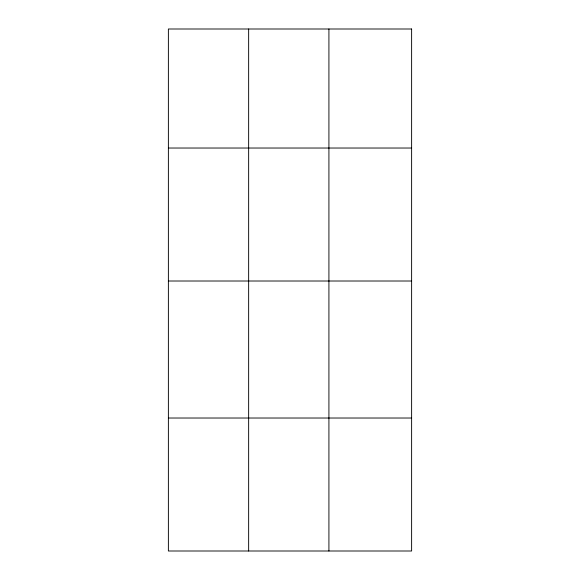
<?xml version="1.0" encoding="UTF-8"?>
<svg xmlns="http://www.w3.org/2000/svg" width="580" height="580" viewBox="0 0 580 580"><rect width="100%" height="100%" fill="white"/><g stroke="black" fill="none" stroke-linecap="round" stroke-linejoin="round"><path stroke-width="0.87" d="M168.381 148.03L411.619 148.03M168.381 281.01L411.619 281.01M168.381 418.021L411.619 418.021M328.918 29L328.918 551M248.646 29L248.646 551M411.619 29L168.381 29L168.381 551L411.619 551L411.619 29"/></g></svg>
